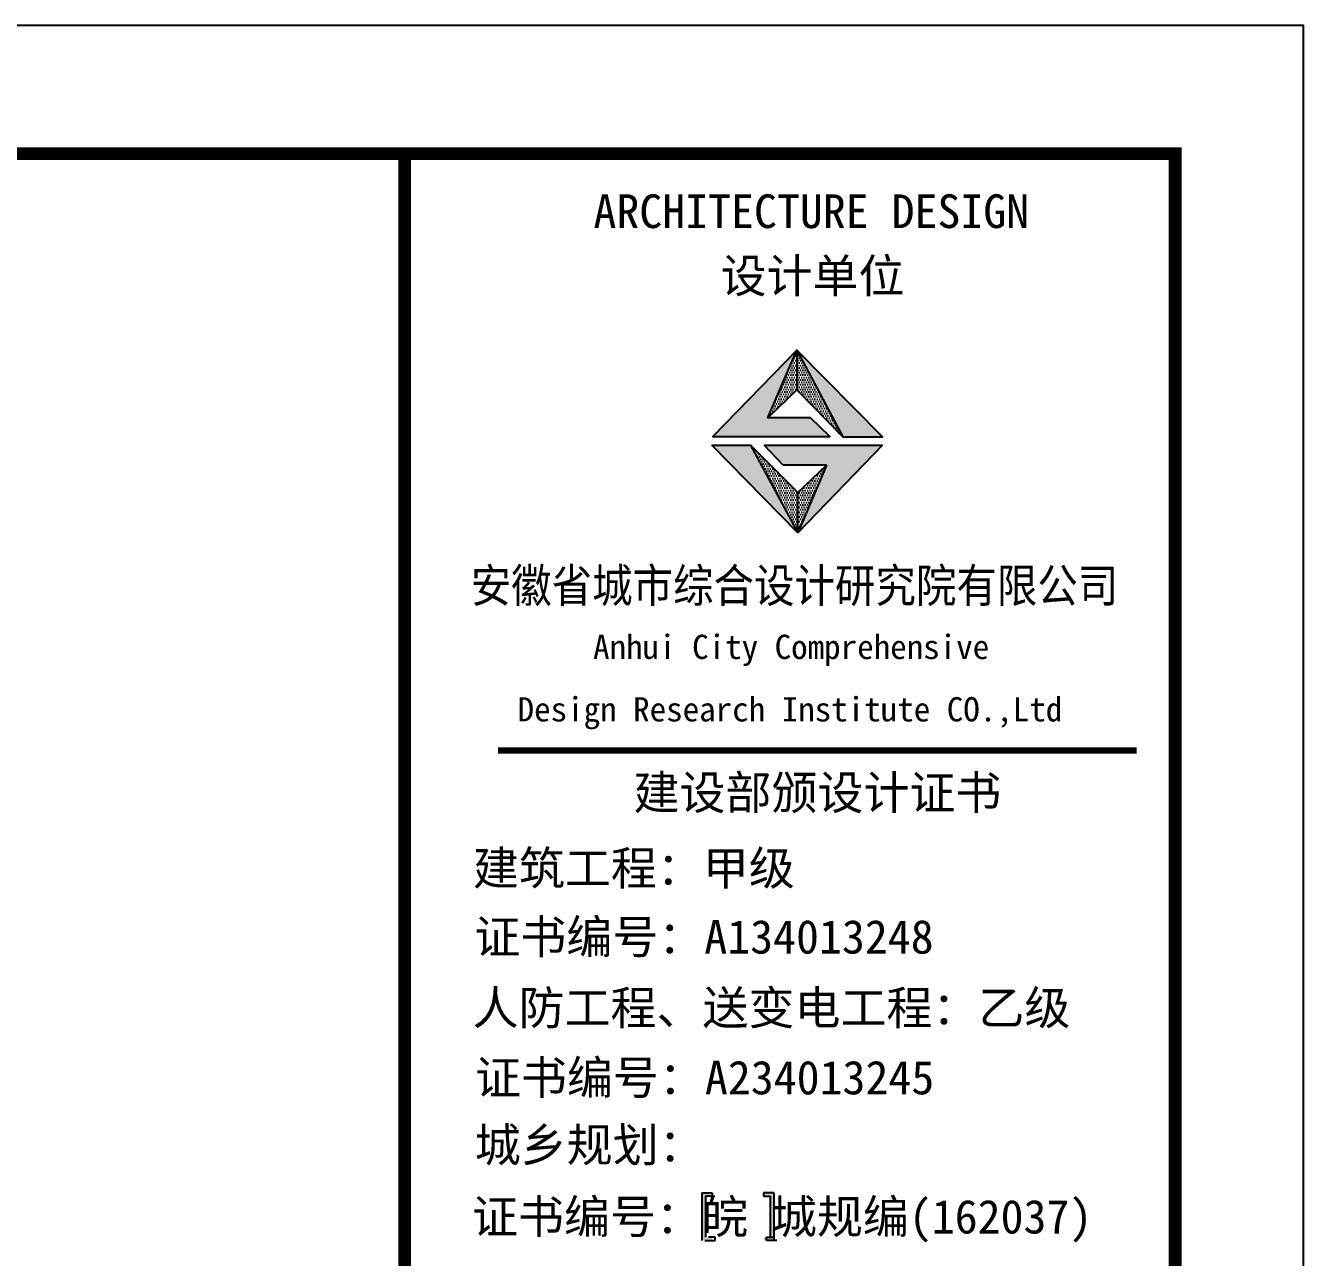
# Model space of a CAD drawing. Extents: x 69728788 to 149766163, y 20718153 to 43663798.
# Drawn here: x 74917620 to 74932569, y 21395394 to 21409809 of the extents above; entities that cross this region are included whole.
import ezdxf

# ---------------------------------------------------------------- set-up
doc = ezdxf.new("R2010")
doc.units = 0
doc.header["$LTSCALE"] = 1000
doc.header["$MEASUREMENT"] = 0
doc.layers.add('PUB_TITLE', color=4, linetype='CONTINUOUS')
doc.layers.add('图框', color=253, linetype='CONTINUOUS')
doc.styles.add('黑体', font='simhei.ttf', dxfattribs={"width": 0.6, "height": 4.3})

msp = doc.modelspace()

# ---------------------------------------------------------------- hatches: boundary and pattern name
at = {"layer": '图框'}
for color, points in [(1, [(74926301.2, 21405218.8), (74926642.7, 21406010.8), (74925658.1, 21404998.9), (74927029, 21404998.9), (74926801.6, 21405218.8)]), (1, [(74927180.6, 21404994.7), (74927644.7, 21404994.7), (74926642.7, 21406010.8)]), (1, [(74926102.1, 21404897), (74925646.9, 21404897), (74926656, 21403872.1)]), (1, [(74926259.1, 21404900.1), (74926482.9, 21404665.2), (74926990, 21404665.2), (74926656, 21403872.1), (74927645.5, 21404900.1)]), (4, [(74925573.7, 21396112.8), (74925650.6, 21396112.8), (74925650.6, 21396151.3), (74925615.1, 21396151.3), (74925532.3, 21396151.3), (74925532.3, 21395592.7), (74925615.1, 21395592.7), (74925650.6, 21395592.7), (74925650.6, 21395631.1), (74925573.7, 21395631.1)]), (4, [(74926331.2, 21395631.1), (74926254.3, 21395631.1), (74926254.3, 21395592.7), (74926289.8, 21395592.7), (74926372.6, 21395592.7), (74926372.6, 21396151.3), (74926289.8, 21396151.3), (74926254.3, 21396151.3), (74926254.3, 21396112.8), (74926331.2, 21396112.8)])]:
    msp.add_hatch(color=color, dxfattribs=at).paths.add_polyline_path(points)
h = msp.add_hatch(dxfattribs=at)
h.set_pattern_fill('DOTS', color=256, scale=450, style=0)
h.set_pattern_definition([(0, (71507598.46, 22697585.58), (14.0625, 28.125), [0, -28.125])])
h.paths.add_polyline_path([(74926656, 21403872.1), (74926656, 21404344.5), (74926102.1, 21404897)])
h.paths.add_polyline_path([(74926990, 21404665.2), (74926656, 21404344.5), (74926656, 21403872.1)])
h.paths.add_polyline_path([(74926642.7, 21406010.8), (74926642.7, 21405545), (74927180.6, 21404994.7)])
h.paths.add_polyline_path([(74926642.7, 21405545), (74926642.7, 21406010.8), (74926301.2, 21405218.8)])

# ---------------------------------------------------------------- linework, layer by layer
at = {"layer": 'PUB_TITLE'}
msp.add_lwpolyline([(74843468.9, 21346808.9), (74932568.9, 21346808.9), (74932568.9, 21409808.9), (74843468.9, 21409808.9)], close=True, dxfattribs=at)
at = {"layer": 'PUB_TITLE', "const_width": 150}
msp.add_lwpolyline([(74847218.9, 21348308.9), (74931068.9, 21348308.9), (74931068.9, 21408308.9), (74847218.9, 21408308.9)], close=True, dxfattribs=at)
at = {"layer": '图框'}
for p, q in [((74926301.2, 21405218.8), (74926642.7, 21406010.8)), ((74926642.7, 21406010.8), (74927180.6, 21404994.7)), ((74926656, 21403872.1), (74925646.9, 21404897)), ((74925646.9, 21404897), (74926102.1, 21404897)), ((74926656, 21403872.1), (74925646.9, 21404897)), ((74925646.9, 21404897), (74926102.1, 21404897)), ((74925646.9, 21404897), (74926102.1, 21404897)), ((74926656, 21404344.5), (74926102.1, 21404897)), ((74926259.1, 21404900.1), (74927645.5, 21404900.1)), ((74926482.9, 21404665.2), (74926259.1, 21404900.1)), ((74927645.5, 21404900.1), (74926656, 21403872.1)), ((74926990, 21404665.2), (74926482.9, 21404665.2)), ((74926656, 21404344.5), (74926990, 21404665.2)), ((74926990, 21404665.2), (74926656, 21403872.1)), ((74926656, 21403872.1), (74926656, 21404344.5)), ((74926656, 21403872.1), (74926656, 21404344.5)), ((74926656, 21403872.1), (74926656, 21404344.5))]:
    msp.add_line(p, q, dxfattribs=at)
at = {"layer": '图框', "color": 1}
for p, q in [((74926656, 21403872.1), (74925646.9, 21404897)), ((74926102.1, 21404897), (74926656, 21403872.1))]:
    msp.add_line(p, q, dxfattribs=at)
at = {"layer": '图框', "color": 4}
for p, q in [((74925532.3, 21396151.3), (74925615.1, 21396151.3)), ((74925532.3, 21396151.3), (74925532.3, 21395592.7)), ((74925650.6, 21396112.8), (74925573.7, 21396112.8)), ((74925573.7, 21396112.8), (74925573.7, 21395631.1)), ((74925615.1, 21396151.3), (74925650.6, 21396151.3)), ((74925650.6, 21396151.3), (74925650.6, 21396112.8)), ((74926289.8, 21396151.3), (74926254.3, 21396151.3)), ((74926254.3, 21396151.3), (74926254.3, 21396112.8)), ((74926254.3, 21396112.8), (74926331.2, 21396112.8)), ((74926372.6, 21396151.3), (74926289.8, 21396151.3)), ((74926331.2, 21396112.8), (74926331.2, 21395631.1)), ((74926372.6, 21396151.3), (74926372.6, 21395592.7)), ((74925566.7, 21395592.7), (74925649.6, 21395592.7)), ((74925685.1, 21395631.1), (74925608.1, 21395631.1)), ((74925649.6, 21395592.7), (74925685.1, 21395592.7)), ((74925685.1, 21395592.7), (74925685.1, 21395631.1)), ((74926288.7, 21395592.7), (74926288.7, 21395631.1)), ((74926288.7, 21395631.1), (74926365.7, 21395631.1)), ((74926324.2, 21395592.7), (74926288.7, 21395592.7)), ((74926407.1, 21395592.7), (74926324.2, 21395592.7))]:
    msp.add_line(p, q, dxfattribs=at)
for points, const_width in [([(74922055.1, 21408308.9), (74922055.1, 21348308.9)], 147.9), ([(74923148.2, 21401324.9), (74930618.2, 21401324.9)], 74.7)]:
    msp.add_lwpolyline(points, dxfattribs=dict(at, const_width=const_width))
at = {"layer": '图框'}
for points in [[(74926801.6, 21405218.8), (74926301.2, 21405218.8), (74926642.7, 21405545), (74927180.6, 21404994.7), (74927644.7, 21404994.7), (74926642.7, 21406010.8), (74925658.1, 21404998.9), (74927029, 21404998.9), (74926801.6, 21405218.8)], [(74926642.7, 21406010.8), (74926642.7, 21405545)]]:
    msp.add_lwpolyline(points, dxfattribs=at)

# ---------------------------------------------------------------- texts
at = {"layer": '图框', "color": 4, "style": '黑体'}
for s, height, p in [('ARCHITECTURE DESIGN', 394.416, (74924262.7, 21407439.3)), ('设计单位', 394.42, (74925749.7, 21406683.9)), ('Anhui City Comprehensive ', 283.86, (74924258.7, 21402396.6)), (' Design Research Institute CO.,Ltd', 283.86, (74923182.7, 21401666.2)), ('建设部颁设计证书', 394.42, (74924731.4, 21400636.9)), (' 建筑工程：甲级', 394.42, (74922584.5, 21399753.1)), ('证书编号：A134013248', 394.416, (74922869.8, 21398949.4)), ('人防工程、送变电工程：乙级', 394.416, (74922849.1, 21398118.8)), ('证书编号：A234013245', 394.416, (74922877, 21397302.6)), ('城乡规划：', 394.42, (74922874.1, 21396514.6)), ('证书编号：皖 城规编(162037)', 394.416, (74922842.5, 21395674.4))]:
    msp.add_text(s, height=height, dxfattribs=at).set_placement(p)
at = {"layer": '图框', "color": 4, "style": '黑体', "width": 0.88}
msp.add_text('安徽省城市综合设计研究院有限公司', height=394.416, dxfattribs=at).set_placement((74922827.5, 21403059.6))

doc.saveas('drawing.dxf')
